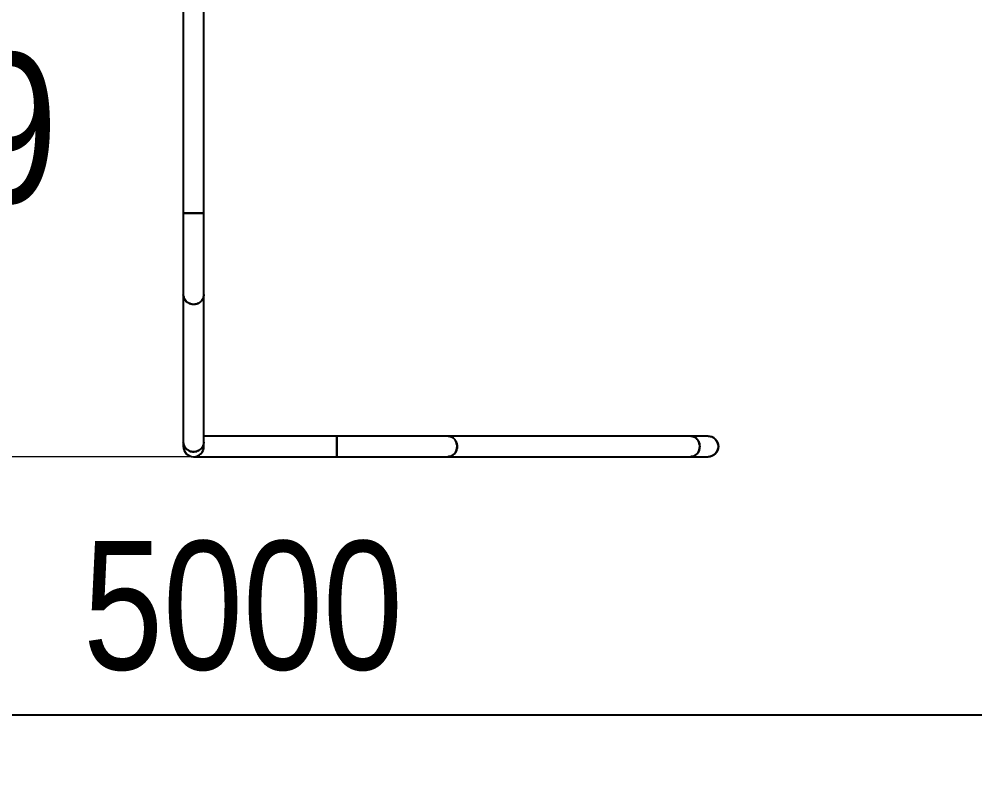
# Model space of a CAD drawing. Header units: millimetres. Extents: x -4720 to 4364, y -4819 to 4363.
# Drawn here: x -159 to 2071, y -2696 to -916 of the extents above; entities that cross this region are included whole.
import ezdxf

# ---------------------------------------------------------------- set-up
doc = ezdxf.new("R2010")
doc.units = ezdxf.units.MM
for name, color, linetype in [('DIKOM_АРТИКУЛ', 7, 'Continuous'), ('DIKOM_ЗОНА', 80, 'Continuous'), ('DIKOM_ОБЪЕКТ', 7, 'Continuous'), ('DIKOM_РАЗМЕР_ЗОНА', 7, 'Continuous'), ('DIKOM_РАЗМЕР_ОБЪЕКТА', 7, 'Continuous')]:
    doc.layers.add(name, color=color, linetype=linetype)
doc.styles.add('style1', font='arial.ttf', dxfattribs={"width": 0.8})
doc.dimstyles.new('1-50', dxfattribs={"dimtxt": 300, "dimasz": 200, "dimexe": 100, "dimexo": 0, "dimgap": 100, "dimtad": 1, "dimdec": 0, "dimtxsty": 'style1', "dimcen": 0, "dimclrd": 7, "dimclre": 7, "dimadec": 1, "dimazin": 2, "dimtfac": 1, "dimtdec": 0, "dimtmove": 0, "dimatfit": 3, "dimfxl": 0, "dimlwd": 25, "dimlwe": 18, "dimarcsym": 0})

# ---------------------------------------------------------------- blocks, each defined once
blk = doc.blocks.new('*D9')
at = {"layer": 'Defpoints', "color": 0, "transparency": 16777216}
for p in [(-2136.5, 115.2), (2863.5, 115.2), (2863.5, -2539.2)]:
    blk.add_point(p, dxfattribs=at)
at = {"layer": 'DIKOM_РАЗМЕР_ОБЪЕКТА', "color": 7, "lineweight": 18, "transparency": 16777216}
for p, q in [((-2136.5, 115.2), (-2136.5, -2639.2)), ((2863.5, 115.2), (2863.5, -2639.2))]:
    blk.add_line(p, q, dxfattribs=at)
at = {"layer": 'DIKOM_РАЗМЕР_ОБЪЕКТА', "color": 7, "lineweight": 25, "transparency": 16777216}
blk.add_line((-1936.5, -2539.2), (2663.5, -2539.2), dxfattribs=at)
at = {"layer": 'DIKOM_РАЗМЕР_ОБЪЕКТА', "color": 7, "transparency": 16777216}
for points in [[(-1936.5, -2505.9), (-1936.5, -2572.6), (-2136.5, -2539.2)], [(2663.5, -2505.9), (2663.5, -2572.6), (2863.5, -2539.2)]]:
    blk.add_solid(points, dxfattribs=at)
at = {"layer": 'DIKOM_РАЗМЕР_ОБЪЕКТА', "color": 0, "transparency": 16777216, "insert": (363.5, -2286.1), "char_height": 300, "attachment_point": 5, "style": 'style1'}
blk.add_mtext('{\\fArial|b0|i0|c204|p34;5000}', dxfattribs=at)
blk = doc.blocks.new('*D10')
at = {"layer": 'Defpoints', "color": 0, "transparency": 16777216}
for p in [(-2674.6, 2212.9), (-210.4, 2212.9), (582.2, -1937.1)]:
    blk.add_point(p, dxfattribs=at)
at = {"layer": 'DIKOM_РАЗМЕР_ОБЪЕКТА', "color": 7, "lineweight": 18, "transparency": 16777216}
for p, q in [((-210.4, 2212.9), (-2774.6, 2212.9)), ((582.2, -1937.1), (-2774.6, -1937.1))]:
    blk.add_line(p, q, dxfattribs=at)
at = {"layer": 'DIKOM_РАЗМЕР_ОБЪЕКТА', "color": 7, "lineweight": 25, "transparency": 16777216}
blk.add_line((-2674.6, -1737.1), (-2674.6, 2012.9), dxfattribs=at)
at = {"layer": 'DIKOM_РАЗМЕР_ОБЪЕКТА', "color": 7, "transparency": 16777216}
for points in [[(-2708, 2012.9), (-2641.3, 2012.9), (-2674.6, 2212.9)], [(-2708, -1737.1), (-2641.3, -1737.1), (-2674.6, -1937.1)]]:
    blk.add_solid(points, dxfattribs=at)
at = {"layer": 'DIKOM_РАЗМЕР_ОБЪЕКТА', "color": 0, "transparency": 16777216, "insert": (-2927.8, 137.9), "char_height": 300, "attachment_point": 5, "rotation": 90, "style": 'style1'}
blk.add_mtext('4150', dxfattribs=at)
blk = doc.blocks.new('*D11')
at = {"layer": 'Defpoints', "color": 0, "transparency": 16777216}
for p in [(-3636.5, 115.2), (4363.5, 125.3), (4363.5, -4719.3)]:
    blk.add_point(p, dxfattribs=at)
at = {"layer": 'DIKOM_РАЗМЕР_ЗОНА', "color": 7, "lineweight": 18, "transparency": 16777216}
for p, q in [((-3636.5, 115.2), (-3636.5, -4819.3)), ((4363.5, 125.3), (4363.5, -4819.3))]:
    blk.add_line(p, q, dxfattribs=at)
at = {"layer": 'DIKOM_РАЗМЕР_ЗОНА', "color": 7, "lineweight": 25, "transparency": 16777216}
blk.add_line((-3436.5, -4719.3), (4163.5, -4719.3), dxfattribs=at)
at = {"layer": 'DIKOM_РАЗМЕР_ЗОНА', "color": 7, "transparency": 16777216}
for points in [[(-3436.5, -4685.9), (-3436.5, -4752.6), (-3636.5, -4719.3)], [(4163.5, -4685.9), (4163.5, -4752.6), (4363.5, -4719.3)]]:
    blk.add_solid(points, dxfattribs=at)
at = {"layer": 'DIKOM_РАЗМЕР_ЗОНА', "color": 0, "transparency": 16777216, "insert": (363.5, -4466.1), "char_height": 300, "attachment_point": 5, "style": 'style1'}
blk.add_mtext('8000', dxfattribs=at)
blk = doc.blocks.new('*D12')
at = {"layer": 'Defpoints', "color": 0, "transparency": 16777216}
for p in [(-4269.8, 4362.9), (248.3, 4362.9), (248.3, -4087.1)]:
    blk.add_point(p, dxfattribs=at)
at = {"layer": 'DIKOM_РАЗМЕР_ЗОНА', "color": 7, "lineweight": 18, "transparency": 16777216}
for p, q in [((248.3, 4362.9), (-4369.8, 4362.9)), ((248.3, -4087.1), (-4369.8, -4087.1))]:
    blk.add_line(p, q, dxfattribs=at)
at = {"layer": 'DIKOM_РАЗМЕР_ЗОНА', "color": 7, "lineweight": 25, "transparency": 16777216}
blk.add_line((-4269.8, -3887.1), (-4269.8, 4162.9), dxfattribs=at)
at = {"layer": 'DIKOM_РАЗМЕР_ЗОНА', "color": 7, "transparency": 16777216}
for points in [[(-4303.1, 4162.9), (-4236.5, 4162.9), (-4269.8, 4362.9)], [(-4303.1, -3887.1), (-4236.5, -3887.1), (-4269.8, -4087.1)]]:
    blk.add_solid(points, dxfattribs=at)
at = {"layer": 'DIKOM_РАЗМЕР_ЗОНА', "color": 0, "transparency": 16777216, "insert": (-4523, 137.9), "char_height": 300, "attachment_point": 5, "rotation": 90, "style": 'style1'}
blk.add_mtext('8450', dxfattribs=at)

msp = doc.modelspace()

# ---------------------------------------------------------------- linework, layer by layer
at = {"layer": 'DIKOM_ЗОНА', "color": 3, "lineweight": 15}
msp.add_lwpolyline([(-2082.6, -1500), (-1775.7, -1500, -0.414214), (-1275.7, -2000), (-1275.7, -2587.1, 0.414214), (224.3, -4087.1), (972.3, -4087.1, 0.415865), (2972.2, -2075.9)], format="xyb", dxfattribs=at)
at = {"layer": 'DIKOM_ОБЪЕКТ'}
for p, q in [((224.3, -813.1), (224.3, -1369)), ((272.3, -1369), (272.3, -813.1)), ((224.3, -1369), (224.3, -1558.7)), ((224.3, -1369), (272.3, -1369)), ((248.3, -1369), (224.3, -1369)), ((272.3, -1369), (248.3, -1369)), ((272.3, -1558.7), (272.3, -1369)), ((224.3, -1558.7), (224.3, -1902.9)), ((272.3, -1902.9), (272.3, -1558.7)), ((582.2, -1889.1), (272.3, -1889.1)), ((842, -1889.1), (582.2, -1889.1)), ((582.2, -1937.1), (582.2, -1889.1)), ((582.2, -1889.1), (582.2, -1913.1)), ((1408.1, -1889.1), (842, -1889.1)), ((1448.3, -1889.1), (1408.1, -1889.1)), ((224.3, -1902.9), (224.3, -1913.1)), ((272.3, -1913.1), (272.3, -1902.9)), ((582.2, -1913.1), (582.2, -1937.1)), ((248.3, -1937.1), (582.2, -1937.1)), ((582.2, -1937.1), (842, -1937.1)), ((842, -1937.1), (1408.1, -1937.1)), ((1408.1, -1937.1), (1448.3, -1937.1))]:
    msp.add_line(p, q, dxfattribs=at)
at = {"layer": 'DIKOM_ОБЪЕКТ', "flags": 128}
for points in [[(224.3, -1558.7), (224.3, -1559.4), (224.5, -1562.2), (225.2, -1564.9), (226.2, -1567.6), (227.5, -1570.1), (229.1, -1572.4), (231, -1574.6), (233.2, -1576.4), (235.6, -1578.1), (238.2, -1579.4), (241, -1580.4), (243.9, -1581.1), (246.8, -1581.4), (249.7, -1581.4), (252.7, -1581.1), (255.5, -1580.4), (258.3, -1579.4), (260.9, -1578.1), (263.3, -1576.4), (265.5, -1574.6), (267.4, -1572.4), (269, -1570.1), (270.4, -1567.6), (271.3, -1564.9), (272, -1562.2), (272.2, -1559.4), (272.3, -1558.7)], [(248.3, -1581.5), (245.3, -1581.3), (242.4, -1580.8), (239.6, -1579.9), (236.9, -1578.8), (234.4, -1577.3), (232.1, -1575.5), (230, -1573.5), (228.3, -1571.3), (226.8, -1568.9), (225.6, -1566.3), (224.8, -1563.6), (224.4, -1560.8), (224.3, -1558.7)], [(272.3, -1558.7), (272.2, -1560.8), (271.7, -1563.6), (270.9, -1566.3), (269.7, -1568.9), (268.3, -1571.3), (266.5, -1573.5), (264.4, -1575.5), (262.1, -1577.3), (259.6, -1578.8), (256.9, -1579.9), (254.1, -1580.8), (251.2, -1581.3), (248.3, -1581.5)], [(842, -1937.1), (842.7, -1937.1), (845.2, -1936.8), (847.7, -1936.2), (850.1, -1935.2), (852.4, -1933.9), (854.6, -1932.3), (856.5, -1930.4), (858.2, -1928.2), (859.7, -1925.8), (860.9, -1923.2), (861.8, -1920.4), (862.5, -1917.5), (862.8, -1914.6), (862.8, -1911.6), (862.5, -1908.7), (861.8, -1905.9), (860.9, -1903.1), (859.7, -1900.5), (858.2, -1898.1), (856.5, -1895.9), (854.6, -1894), (852.4, -1892.3), (850.1, -1891), (847.7, -1890), (845.2, -1889.4), (842.7, -1889.1), (842, -1889.1)], [(842, -1889.1), (844, -1889.2), (846.5, -1889.7), (849, -1890.5), (851.3, -1891.6), (853.5, -1893.1), (855.6, -1894.9), (857.4, -1897), (859, -1899.3), (860.4, -1901.8), (861.4, -1904.5), (862.2, -1907.3), (862.7, -1910.2), (862.8, -1913.1)], [(224.3, -1902.9), (224.3, -1903.6), (224.5, -1906.4), (225.2, -1909.1), (226.2, -1911.7), (227.5, -1914.2), (229.1, -1916.6), (231, -1918.7), (233.2, -1920.6), (235.6, -1922.2), (238.2, -1923.5), (241, -1924.6), (243.9, -1925.2), (246.8, -1925.6), (249.7, -1925.6), (252.7, -1925.2), (255.5, -1924.6), (258.3, -1923.5), (260.9, -1922.2), (263.3, -1920.6), (265.5, -1918.7), (267.4, -1916.6), (269, -1914.2), (270.4, -1911.7), (271.3, -1909.1), (272, -1906.4), (272.2, -1903.6), (272.3, -1902.9)], [(248.3, -1925.6), (245.3, -1925.5), (242.4, -1924.9), (239.6, -1924.1), (236.9, -1922.9), (234.4, -1921.4), (232.1, -1919.7), (230, -1917.7), (228.3, -1915.4), (226.8, -1913), (225.6, -1910.4), (224.8, -1907.7), (224.4, -1905), (224.3, -1902.9)], [(272.3, -1902.9), (272.2, -1905), (271.7, -1907.7), (270.9, -1910.4), (269.7, -1913), (268.3, -1915.4), (266.5, -1917.7), (264.4, -1919.7), (262.1, -1921.4), (259.6, -1922.9), (256.9, -1924.1), (254.1, -1924.9), (251.2, -1925.5), (248.3, -1925.6)], [(862.8, -1913.1), (862.7, -1916.1), (862.2, -1919), (861.4, -1921.8), (860.4, -1924.5), (859, -1927), (857.4, -1929.3), (855.6, -1931.4), (853.5, -1933.1), (851.3, -1934.6), (849, -1935.8), (846.5, -1936.6), (844, -1937), (842, -1937.1)]]:
    msp.add_lwpolyline(points, dxfattribs=at)
msp.add_lwpolyline([(1408.1, -1889.1), (1410, -1889.2), (1412.5, -1889.7), (1415, -1890.5), (1417.3, -1891.6), (1419.5, -1893.1), (1421.6, -1894.9), (1423.4, -1897), (1425, -1899.3), (1426.4, -1901.8), (1427.4, -1904.5), (1428.2, -1907.3), (1428.7, -1910.2), (1428.9, -1913.1), (1428.7, -1916.1), (1428.2, -1919), (1427.4, -1921.8), (1426.4, -1924.5), (1425, -1927), (1423.4, -1929.3), (1421.6, -1931.4), (1419.5, -1933.1), (1417.3, -1934.6), (1415, -1935.8), (1412.5, -1936.6), (1410, -1937), (1408.1, -1937.1), (1408.7, -1937.1), (1411.3, -1936.8), (1413.8, -1936.2), (1416.2, -1935.2), (1418.5, -1933.9), (1420.6, -1932.3), (1422.5, -1930.4), (1424.3, -1928.2), (1425.7, -1925.8), (1427, -1923.2), (1427.9, -1920.4), (1428.5, -1917.5), (1428.8, -1914.6), (1428.8, -1911.6), (1428.5, -1908.7), (1427.9, -1905.9), (1427, -1903.1), (1425.7, -1900.5), (1424.3, -1898.1), (1422.5, -1895.9), (1420.6, -1894), (1418.5, -1892.3), (1416.2, -1891), (1413.8, -1890), (1411.3, -1889.4), (1408.7, -1889.1)], close=True, dxfattribs=at)
at = {"layer": 'DIKOM_ОБЪЕКТ'}
msp.add_lwpolyline([(1448.3, -1937.1, 0.414214), (1472.3, -1913.1, 0.414214), (1448.3, -1889.1, -1)], format="xyb", close=True, dxfattribs=at)
for start, end in [(180, 0), (180, 270), (270, 0)]:
    msp.add_arc((248.3, -1913.1), 24, start, end, dxfattribs=at)

# ---------------------------------------------------------------- texts
at = {"layer": 'DIKOM_АРТИКУЛ', "insert": (-1800.4, -994.8), "char_height": 350, "width": 1759.407, "attachment_point": 1, "style": 'style1'}
msp.add_mtext('{\\fArial|b0|i0|c204|p34;МФ-1.15}9', dxfattribs=at)

# ---------------------------------------------------------------- dimensions: what is measured, and where the dimension line sits
at = {"layer": 'DIKOM_РАЗМЕР_ЗОНА'}
dim = msp.add_linear_dim(base=(-4269.8, 4362.9), p1=(248.3, -4087.1), p2=(248.3, 4362.9), angle=90, dimstyle='1-50', dxfattribs=at)
dim.commit()
dim.dimension.update_dxf_attribs({"geometry": '*D12', "text_midpoint": (-4269.8, 137.9), "dimtype": 160})
dim = msp.add_linear_dim(base=(4363.5, -4719.3), p1=(-3636.5, 115.2), p2=(4363.5, 125.3), dimstyle='1-50', dxfattribs=at)
dim.commit()
dim.dimension.update_dxf_attribs({"geometry": '*D11', "text_midpoint": (363.5, -4719.3), "dimtype": 160})
at = {"layer": 'DIKOM_РАЗМЕР_ОБЪЕКТА'}
dim = msp.add_linear_dim(base=(-2674.6, 2212.9), p1=(582.2, -1937.1), p2=(-210.4, 2212.9), angle=90, dimstyle='1-50', dxfattribs=at)
dim.commit()
dim.dimension.update_dxf_attribs({"geometry": '*D10', "text_midpoint": (-2674.6, 137.9), "dimtype": 160})
dim = msp.add_linear_dim(base=(2863.5, -2539.2), p1=(-2136.5, 115.2), p2=(2863.5, 115.2), text='{\\fArial|b0|i0|c204|p34;<>}', dimstyle='1-50', dxfattribs=at)
dim.commit()
dim.dimension.update_dxf_attribs({"geometry": '*D9', "text_midpoint": (363.5, -2539.2), "dimtype": 160})

doc.saveas('drawing.dxf')
